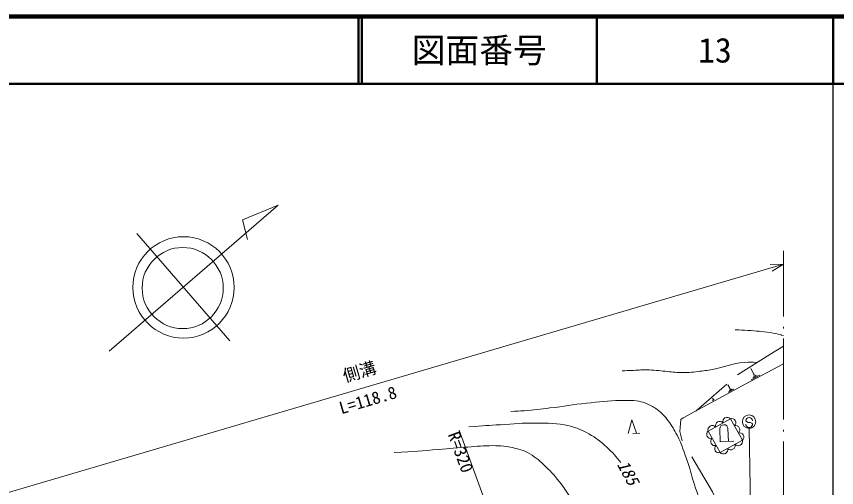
# Model space of a CAD drawing. Units: millimetres, scale not verified. Extents: x 40000 to 680000, y 20000 to 380000.
# Drawn here: x 458127 to 579500, y 310275 to 380000 of the extents above; entities that cross this region are included whole.
import ezdxf
from ezdxf.enums import TextEntityAlignment as Align

# ---------------------------------------------------------------- set-up
doc = ezdxf.new("R2010")
doc.units = ezdxf.units.MM
doc.header["$LTSCALE"] = 1000
doc.linetypes.add('DASHED_SPACED', pattern=[12, 6, -6])
doc.linetypes.add('LONG_DASHED_DOTTED', pattern=[15.25, 12, -1.5, 0.25, -1.5])
for name, color, linetype, lineweight in [('M-TTL', 2, 'Continuous', 140), ('M-TTL-BAND', 7, 'Continuous', 25), ('M-TTL-LINE', 7, 'Continuous', 50), ('M-TTL-TXT', 7, 'Continuous', 13)]:
    doc.layers.add(name, color=color, linetype=linetype, lineweight=lineweight)
doc.styles.add('@ＭＳ ゴシック', font='')
doc.styles.add('ＭＳ ゴシック', font='')
doc.styles.get('@ＭＳ ゴシック').set_extended_font_data('@MS Gothic')
doc.styles.get('ＭＳ ゴシック').set_extended_font_data('MS Gothic')

msp = doc.modelspace()

# ---------------------------------------------------------------- linework, layer by layer
at = {"layer": 'M-TTL'}
msp.add_line((680000, 380000), (40000, 380000), dxfattribs=at)
at = {"layer": 'M-TTL-BAND'}
msp.add_line((579000, 20000), (579000, 370000), dxfattribs=at)
at = {"layer": 'M-TTL-LINE'}
for p, q in [((508747, 380000), (508747, 370000)), ((509247, 380000), (509247, 370000)), ((543997, 380000), (543997, 370000)), ((579000, 380000), (579000, 370000)), ((40000, 370000), (680000, 370000))]:
    msp.add_line(p, q, dxfattribs=at)
at = {"layer": 'M-TTL-TXT'}
for p, q in [((471867, 330443), (496840, 352061)), ((496840, 352061), (491596, 349910)), ((491596, 349910), (492334, 347002)), ((475958, 347872), (489702, 331995)), ((571650, 343321), (447537, 306811)), ((571650, 343321), (569651, 343273)), ((569943, 342279), (571650, 343321)), ((567289, 326957), (566795, 327880)), ((568160, 326914), (566841, 326209)), ((567759, 326870), (567100, 326517)), ((567524, 326913), (567195, 326737)), ((567371, 327001), (567206, 326913)), ((563741, 324883), (563429, 325468)), ((564294, 324855), (563458, 324408)), ((564040, 324827), (563622, 324604)), ((563891, 324855), (563682, 324743)), ((563794, 324911), (563689, 324855)), ((561276, 323242), (561144, 323489)), ((561399, 323308), (561152, 323176)), ((563777, 320467), (560487, 318627)), ((565552, 317295), (563777, 320467)), ((548671, 318278), (549205, 320296)), ((549205, 320296), (549870, 318317)), ((566154, 320038), (566054, 320156)), ((566399, 319899), (566154, 320038)), ((566699, 319896), (566399, 319899)), ((566944, 319784), (566699, 319896)), ((567050, 319648), (566944, 319784)), ((533942, 290584), (523669, 318770)), ((550370, 318333), (549370, 318301)), ((560487, 318627), (562261, 315455)), ((562230, 318965), (562292, 317066)), ((563492, 317105), (563429, 319004)), ((563429, 319004), (563429, 319004)), ((566795, 306471), (566571, 319027)), ((562261, 315455), (565552, 317295)), ((562292, 317066), (564291, 317131))]:
    msp.add_line(p, q, dxfattribs=at)
at = {"layer": 'M-TTL-TXT', "linetype": 'LONG_DASHED_DOTTED'}
msp.add_line((571650, 305078), (571650, 345321), dxfattribs=at)
at = {"layer": 'M-TTL-TXT', "linetype": 'DASHED_SPACED'}
for points in [[(558723, 321650), (564853, 326959), (569628, 329975), (571650, 331210)], [(562333, 307140), (561135, 309670), (556663, 317217), (556301, 318572), (556446, 320342), (556772, 320585)]]:
    msp.add_lwpolyline(points, dxfattribs=at)
at = {"layer": 'M-TTL-TXT'}
msp.add_lwpolyline([(556772, 320585), (566057, 325653), (571650, 328575)], dxfattribs=at)
for centre, radius in [((482858, 339901), 7500), ((482733, 339805), 6000), ((566553, 320027), 1000)]:
    msp.add_circle(centre, radius, dxfattribs=at)
for centre, radius, start, end in [((563300, 320034), 645, 42.19993, 196.23481), ((563971, 319881), 617, 310.14622, 108.28852), ((566554, 320152), 500, 359.55488, 179.55488), ((561106, 318807), 645, 42.19993, 196.23481), ((562203, 319421), 645, 42.19993, 196.23481), ((562830, 318984), 600, 1.8751, 181.8751), ((564562, 318824), 617, 310.14622, 108.28852), ((566550, 319652), 500, 179.55488, 359.55488), ((560885, 318155), 617, 130.14622, 288.28852), ((565154, 317767), 617, 310.14622, 108.28852), ((561476, 317098), 617, 130.14622, 288.28852), ((564932, 317115), 645, 222.19993, 16.23481), ((562067, 316040), 617, 130.14622, 288.28852), ((562739, 315888), 645, 222.19993, 16.23481), ((563836, 316501), 645, 222.19993, 16.23481)]:
    msp.add_arc(centre, radius, start, end, dxfattribs=at)
for points, knots in [([(564472, 333643), (565383, 333601), (565625, 333584), (566363, 333532), (567657, 333440), (568386, 333401), (569669, 333207), (570312, 333110), (570672, 333036), (571298, 332861), (571435, 332822), (571039, 332912), (571650, 332774)], [0, 0, 0, 0, 1, 1, 1, 2, 2, 2, 3, 3, 3, 4, 4, 4, 4]), ([(547758, 327550), (548419, 327576), (548585, 327583), (549115, 327605), (550018, 327643), (550524, 327713), (551428, 327708), (551975, 327705), (552280, 327656), (552826, 327613), (553333, 327572), (553616, 327538), (554122, 327492), (555045, 327409), (555558, 327305), (556484, 327286), (557458, 327267), (558005, 327334), (558972, 327445), (559812, 327542), (560283, 327605), (561114, 327763), (562972, 328117), (563959, 328674), (565847, 328784), (566600, 328827), (566893, 328852), (567777, 328806)], [0, 0, 0, 0, 1, 1, 1, 2, 2, 2, 3, 3, 3, 4, 4, 4, 5, 5, 5, 6, 6, 6, 7, 7, 7, 8, 8, 8, 9, 9, 9, 9]), ([(531289, 321547), (532247, 321576), (532509, 321593), (533290, 321644), (534778, 321742), (535605, 321879), (537087, 322054), (539202, 322303), (540374, 322546), (542493, 322765), (544460, 322968), (545563, 323141), (547541, 323159), (548585, 323168), (549186, 323252), (550213, 323061), (550715, 322967), (550988, 322863), (551458, 322663), (552077, 322399), (552430, 322235), (552958, 321818), (553675, 321253), (554058, 320889), (554597, 320153), (555172, 319370), (555451, 318894), (555886, 318025), (556648, 316506), (556916, 315579), (557484, 313977), (557930, 312720), (557996, 311956), (558456, 310705), (558989, 309254), (559251, 308420), (559934, 307033), (560087, 306725), (560134, 306615), (560335, 306248)], [0, 0, 0, 0, 1, 1, 1, 2, 2, 2, 3, 3, 3, 4, 4, 4, 5, 5, 5, 6, 6, 6, 7, 7, 7, 8, 8, 8, 9, 9, 9, 10, 10, 10, 11, 11, 11, 12, 12, 12, 13, 13, 13, 13]), ([(525075, 319282), (527352, 319439), (527938, 319478), (529775, 319579), (531804, 319691), (532941, 319862), (534973, 319813), (536907, 319768), (538029, 319863), (539911, 319413), (541119, 319125), (541768, 318813), (542857, 318216), (543978, 317603), (544544, 317132), (545482, 316265), (546383, 315432), (546909, 314865), (547561, 313978)], [0, 0, 0, 0, 1, 1, 1, 2, 2, 2, 3, 3, 3, 4, 4, 4, 5, 5, 5, 6, 6, 6, 6]), ([(514033, 315448), (517224, 315661), (518039, 315710), (520604, 315914), (522294, 316048), (523237, 316167), (524929, 316277), (526379, 316371), (527191, 316474), (528644, 316481), (529274, 316484), (529628, 316459), (530254, 316393), (531254, 316288), (531806, 316138), (532773, 315859), (533316, 315702), (533609, 315557), (534097, 315270), (535104, 314677), (535589, 314210), (536440, 313408), (537425, 312482), (537892, 311874), (538738, 310818), (539062, 310415), (539195, 310153), (539484, 309724), (540032, 308914), (540356, 308471), (540876, 307643), (541851, 306091), (542409, 305224), (543258, 303600), (543746, 302668), (544043, 302147), (544373, 301149), (544589, 300495), (544659, 300245), (544829, 299445)], [0, 0, 0, 0, 1, 1, 1, 2, 2, 2, 3, 3, 3, 4, 4, 4, 5, 5, 5, 6, 6, 6, 7, 7, 7, 8, 8, 8, 9, 9, 9, 10, 10, 10, 11, 11, 11, 12, 12, 12, 13, 13, 13, 13])]:
    msp.add_open_spline(points, degree=3, knots=knots, dxfattribs=at)

# ---------------------------------------------------------------- texts
at = {"layer": 'M-TTL-TXT', "style": 'ＭＳ ゴシック'}
for s, p in [('図面番号', (526622, 375000)), ('13', (561497, 375000))]:
    msp.add_text(s, height=3666, dxfattribs=at).set_placement(p, align=Align.MIDDLE_CENTER)
msp.add_text('側溝', height=1833, rotation=16.392, dxfattribs=at).set_placement((509311, 326026), align=Align.BOTTOM_CENTER)
at = {"layer": 'M-TTL-TXT', "style": '@ＭＳ ゴシック'}
msp.add_text('L=118.8', height=1833, rotation=16.392, dxfattribs=at).set_placement((509876, 324107), align=Align.TOP_CENTER)
at = {"layer": 'M-TTL-TXT', "style": 'ＭＳ ゴシック'}
msp.add_text('R=320', height=1833, rotation=290.027, dxfattribs=at).set_placement((523669, 318770), align=Align.TOP_LEFT)
at = {"layer": 'M-TTL-TXT', "style": 'ＭＳ ゴシック', "oblique": 15}
msp.add_text('185', height=1833, rotation=298.56, dxfattribs=at).set_placement((548648, 312504), align=Align.MIDDLE_CENTER)

doc.saveas('drawing.dxf')
